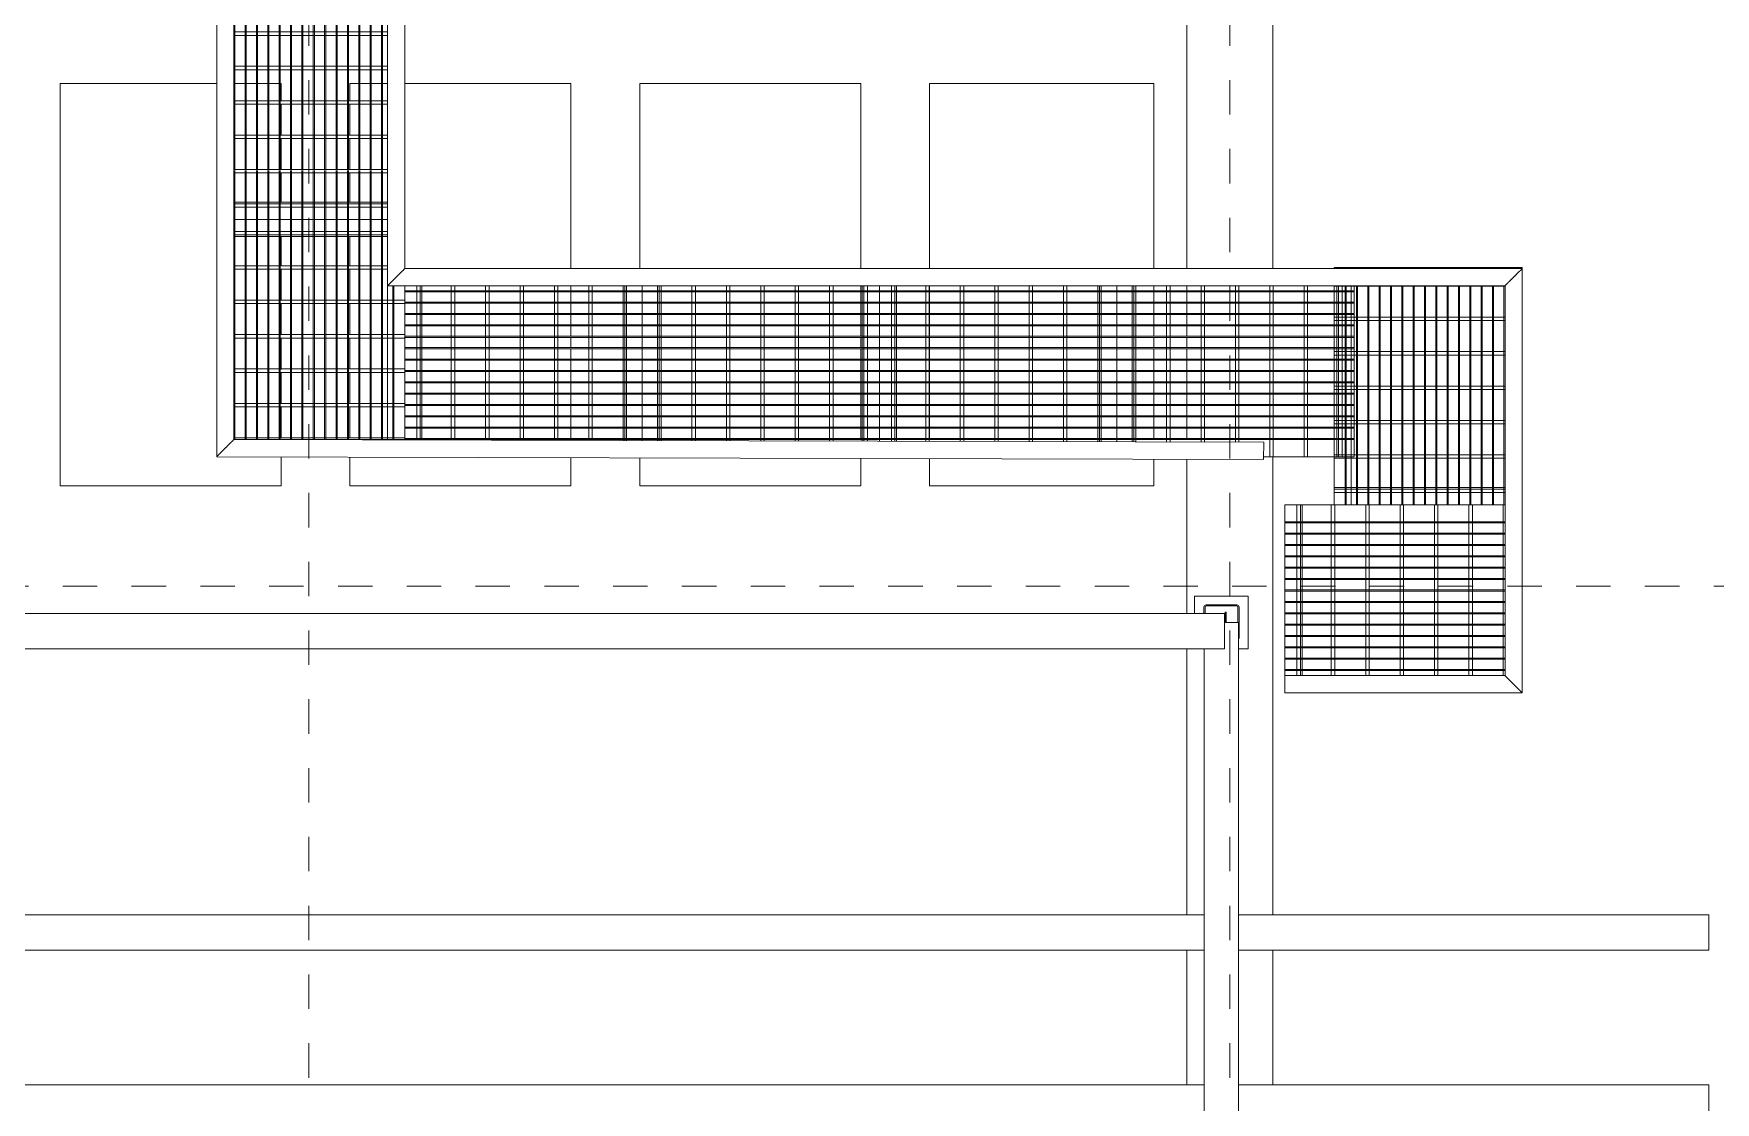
# Model space of a CAD drawing. Header units: metres. Extents: x -43 to 80, y -185 to 8.
# Drawn here: x 45.94 to 50.83, y -139.34 to -136.233 of the extents above; entities that cross this region are included whole.
import ezdxf

# ---------------------------------------------------------------- set-up
doc = ezdxf.new("R2010")
doc.units = ezdxf.units.M
doc.linetypes.add('Grid Line', pattern=[0.022225, 0.0127, -0.003175, 0.003175, -0.003175])
for name, color, linetype, lineweight in [('A-FLOR-HRAL', 7, 'Continuous', 9), ('A-GENM', 7, 'Continuous', 9), ('A-WALL', 7, 'Continuous', 9), ('S-GRID', 7, 'Continuous', 9)]:
    doc.layers.add(name, color=color, linetype=linetype, lineweight=lineweight)

# ---------------------------------------------------------------- blocks, each defined once
blk = doc.blocks.new('M_RVR_Grating - 0_547 x 0_69-V89-N02-ESTANQUE CABECERA')
at = {"layer": 'A-GENM'}
for p, q in [((-0.2205, 0.345), (-0.2235, 0.345)), ((0.2235, 0.345), (-0.2235, 0.345)), ((-0.2205, -0.2034), (-0.2205, 0.345)), ((-0.1905, 0.345), (-0.1905, -0.2034)), ((-0.1875, 0.345), (-0.1905, 0.345)), ((-0.1875, -0.2034), (-0.1875, 0.345)), ((-0.1575, 0.345), (-0.1575, -0.2034)), ((-0.1545, 0.345), (-0.1575, 0.345)), ((-0.1545, -0.2034), (-0.1545, 0.345)), ((-0.1245, 0.345), (-0.1245, -0.2034)), ((-0.1215, 0.345), (-0.1245, 0.345)), ((-0.1215, -0.2034), (-0.1215, 0.345)), ((-0.0915, 0.345), (-0.0915, -0.2034)), ((-0.0885, 0.345), (-0.0915, 0.345)), ((-0.0885, -0.2034), (-0.0885, 0.345)), ((-0.0585, 0.345), (-0.0585, -0.2034)), ((-0.0555, 0.345), (-0.0585, 0.345)), ((-0.0555, -0.2034), (-0.0555, 0.345)), ((-0.0255, 0.345), (-0.0255, -0.2034)), ((-0.0225, 0.345), (-0.0255, 0.345)), ((-0.0225, -0.2034), (-0.0225, 0.345)), ((0.0075, 0.345), (0.0075, -0.2034)), ((0.0105, 0.345), (0.0075, 0.345)), ((0.0105, -0.2034), (0.0105, 0.345)), ((0.0405, 0.345), (0.0405, -0.2034)), ((0.0435, 0.345), (0.0405, 0.345)), ((0.0435, -0.2034), (0.0435, 0.345)), ((0.0735, 0.345), (0.0735, -0.2034)), ((0.0765, 0.345), (0.0735, 0.345)), ((0.0765, -0.2034), (0.0765, 0.345)), ((0.1065, 0.345), (0.1065, -0.2034)), ((0.1095, 0.345), (0.1065, 0.345)), ((0.1095, -0.2034), (0.1095, 0.345)), ((0.1395, 0.345), (0.1395, -0.2034)), ((0.1425, 0.345), (0.1395, 0.345)), ((0.1425, -0.2034), (0.1425, 0.345)), ((0.1725, 0.345), (0.1725, -0.2034)), ((0.1755, 0.345), (0.1725, 0.345)), ((0.1755, -0.2034), (0.1755, 0.345)), ((0.2055, 0.345), (0.2055, -0.2034)), ((0.2085, 0.345), (0.2055, 0.345)), ((0.2085, -0.2034), (0.2085, 0.345)), ((0.2236, 0.3), (-0.2235, 0.3)), ((-0.2235, 0.295), (0.2236, 0.295)), ((-0.2235, 0.29), (0.2236, 0.29)), ((0.2237, 0.2), (-0.2235, 0.2)), ((-0.2235, 0.19), (0.2237, 0.19)), ((0.2238, 0.1), (-0.2235, 0.1)), ((-0.2235, 0.09), (0.2238, 0.09)), ((0.2235, 0), (-0.2235, 0)), ((-0.2235, -0.01), (0.2235, -0.01)), ((0.2235, -0.1), (-0.2235, -0.1)), ((-0.2235, -0.11), (0.2235, -0.11)), ((0.2235, -0.2), (-0.2235, -0.2)), ((-0.2235, -0.21), (0.2235, -0.21)), ((-0.2205, -0.345), (-0.2205, -0.2049)), ((-0.1905, -0.2048), (-0.1905, -0.345)), ((-0.1875, -0.345), (-0.1875, -0.2048)), ((-0.1575, -0.2047), (-0.1575, -0.345)), ((-0.1545, -0.345), (-0.1545, -0.2047)), ((-0.1245, -0.205), (-0.1245, -0.345)), ((-0.1215, -0.345), (-0.1215, -0.205)), ((-0.0915, -0.205), (-0.0915, -0.345)), ((-0.0885, -0.345), (-0.0885, -0.205)), ((-0.0585, -0.205), (-0.0585, -0.345)), ((-0.0555, -0.345), (-0.0555, -0.205)), ((-0.0255, -0.205), (-0.0255, -0.345)), ((-0.0225, -0.345), (-0.0225, -0.205)), ((0.0075, -0.205), (0.0075, -0.345)), ((0.0105, -0.345), (0.0105, -0.205)), ((0.0405, -0.205), (0.0405, -0.345)), ((0.0435, -0.345), (0.0435, -0.205)), ((0.0735, -0.205), (0.0735, -0.345)), ((0.0765, -0.345), (0.0765, -0.205)), ((0.1065, -0.205), (0.1065, -0.345)), ((0.1095, -0.345), (0.1095, -0.205)), ((0.1395, -0.205), (0.1395, -0.345)), ((0.1425, -0.345), (0.1425, -0.205)), ((0.1725, -0.205), (0.1725, -0.345)), ((0.1755, -0.345), (0.1755, -0.205)), ((0.2055, -0.205), (0.2055, -0.345)), ((0.2085, -0.345), (0.2085, -0.205)), ((0.2235, -0.295), (-0.2235, -0.295)), ((0.2235, -0.3), (-0.2235, -0.3)), ((-0.2235, -0.31), (0.2235, -0.31)), ((-0.2235, -0.345), (-0.2205, -0.345)), ((-0.2235, -0.345), (0.2235, -0.345)), ((-0.1905, -0.345), (-0.1875, -0.345)), ((-0.1575, -0.345), (-0.1545, -0.345)), ((-0.1245, -0.345), (-0.1215, -0.345)), ((-0.0915, -0.345), (-0.0885, -0.345)), ((-0.0585, -0.345), (-0.0555, -0.345)), ((-0.0255, -0.345), (-0.0225, -0.345)), ((0.0075, -0.345), (0.0105, -0.345)), ((0.0405, -0.345), (0.0435, -0.345)), ((0.0735, -0.345), (0.0765, -0.345)), ((0.1065, -0.345), (0.1095, -0.345)), ((0.1395, -0.345), (0.1425, -0.345)), ((0.1725, -0.345), (0.1755, -0.345)), ((0.2055, -0.345), (0.2085, -0.345))]:
    blk.add_line(p, q, dxfattribs=at)
blk = doc.blocks.new('Railing - Railing-2188883-N02-ESTANQUE CABECERA')
at = {"layer": 'A-FLOR-HRAL'}
for p, q in [((-57.8443, -123.2621), (-58.2716, -124.0819)), ((-58.2042, -124.0607), (-57.8231, -123.3295)), ((-58.2716, -124.0819), (-55.3908, -125.5836)), ((-55.3233, -125.5624), (-58.2042, -124.0607)), ((-55.8935, -126.6562), (-55.3233, -125.5624)), ((-55.3908, -125.5836), (-55.9147, -126.5888)), ((-56.4822, -126.2929), (-56.5053, -126.3373)), ((-55.9147, -126.5888), (-56.4822, -126.2929)), ((-56.5053, -126.3373), (-55.8935, -126.6562))]:
    blk.add_line(p, q, dxfattribs=at)
for points in [[(-58.2716, -124.0819), (-58.2716, -124.0819), (-58.2711, -124.0817), (-58.2692, -124.0811), (-58.2672, -124.0805), (-58.2652, -124.0799), (-58.2633, -124.0793), (-58.2613, -124.0786), (-58.2585, -124.0778), (-58.2554, -124.0768), (-58.2528, -124.076), (-58.2508, -124.0753), (-58.2488, -124.0747), (-58.2467, -124.074), (-58.2445, -124.0734), (-58.2423, -124.0727), (-58.2401, -124.072), (-58.2379, -124.0713), (-58.2357, -124.0706), (-58.2335, -124.0699), (-58.2313, -124.0692), (-58.2292, -124.0685), (-58.2271, -124.0679), (-58.225, -124.0672), (-58.223, -124.0666), (-58.221, -124.066), (-58.2192, -124.0654), (-58.2168, -124.0646), (-58.2146, -124.0639), (-58.2125, -124.0633), (-58.2107, -124.0627), (-58.2086, -124.0621), (-58.2067, -124.0615), (-58.2048, -124.0609), (-58.2042, -124.0607), (-58.2042, -124.0607)], [(-55.3908, -125.5836), (-55.3907, -125.5836), (-55.3902, -125.5834), (-55.3883, -125.5828), (-55.3863, -125.5822), (-55.3843, -125.5816), (-55.3824, -125.581), (-55.3804, -125.5804), (-55.3776, -125.5795), (-55.3745, -125.5785), (-55.372, -125.5777), (-55.3699, -125.5771), (-55.3679, -125.5764), (-55.3658, -125.5758), (-55.3636, -125.5751), (-55.3614, -125.5744), (-55.3592, -125.5737), (-55.357, -125.573), (-55.3548, -125.5723), (-55.3526, -125.5716), (-55.3504, -125.5709), (-55.3483, -125.5703), (-55.3462, -125.5696), (-55.3441, -125.5689), (-55.3421, -125.5683), (-55.3402, -125.5677), (-55.3383, -125.5671), (-55.3359, -125.5664), (-55.3337, -125.5657), (-55.3317, -125.565), (-55.3298, -125.5644), (-55.3277, -125.5638), (-55.3258, -125.5632), (-55.3239, -125.5626), (-55.3233, -125.5624), (-55.3233, -125.5624)], [(-55.9147, -126.5888), (-55.9147, -126.5888), (-55.9145, -126.5893), (-55.9139, -126.5912), (-55.9133, -126.5932), (-55.9127, -126.5952), (-55.9121, -126.5971), (-55.9114, -126.5991), (-55.9106, -126.6019), (-55.9096, -126.605), (-55.9088, -126.6076), (-55.9082, -126.6096), (-55.9075, -126.6116), (-55.9068, -126.6138), (-55.9062, -126.6159), (-55.9055, -126.6181), (-55.9048, -126.6203), (-55.9041, -126.6225), (-55.9034, -126.6247), (-55.9027, -126.6269), (-55.902, -126.6291), (-55.9013, -126.6312), (-55.9007, -126.6333), (-55.9, -126.6354), (-55.8994, -126.6374), (-55.8988, -126.6394), (-55.8982, -126.6412), (-55.8974, -126.6436), (-55.8967, -126.6459), (-55.8961, -126.6479), (-55.8955, -126.6497), (-55.8949, -126.6518), (-55.8943, -126.6537), (-55.8937, -126.6556), (-55.8935, -126.6562), (-55.8935, -126.6562)]]:
    blk.add_open_spline(points, degree=3, knots=[0, 0, 0, 0, 0.083333, 0.125, 0.166667, 0.208333, 0.229167, 0.25, 0.291667, 0.333333, 0.354167, 0.375, 0.395833, 0.416667, 0.4375, 0.458333, 0.479167, 0.5, 0.520833, 0.541667, 0.5625, 0.583333, 0.604167, 0.625, 0.645833, 0.666667, 0.6875, 0.708333, 0.75, 0.770833, 0.791667, 0.833333, 0.875, 0.916667, 1, 1, 1, 1], dxfattribs=at)
blk = doc.blocks.new('M_Estructura 02 - M_Estructura 02-2199333-N02-ESTANQUE CABECERA')
at = {"layer": 'A-GENM'}
for p, q in [((5.2083, 1.8812), (5.2083, 1.8307)), ((5.3643, 1.8812), (5.2083, 1.8812)), ((5.3643, 1.7282), (5.3643, 1.8812)), ((-5.3041, 1.8307), (5.2952, 1.8307)), ((5.2353, 1.8494), (5.2353, 1.8307)), ((5.2385, 1.8307), (5.2385, 1.8494)), ((5.331, 1.8557), (5.2417, 1.8557)), ((5.2417, 1.8525), (5.331, 1.8525)), ((5.2952, 1.8307), (5.2952, 1.7277)), ((5.2975, 1.8142), (5.2952, 1.8142)), ((5.2967, 1.8335), (5.2967, 1.8047)), ((5.2983, 1.8348), (5.2999, 1.8348)), ((5.2999, 1.8348), (5.2999, 1.8047)), ((5.3341, 1.8494), (5.3341, 1.8047)), ((5.3373, 1.7601), (5.3373, 1.8494)), ((5.2952, 1.8047), (5.3363, 1.8047)), ((5.3363, 1.8047), (5.3363, 0.0017)), ((5.2952, 1.7277), (-5.3041, 1.7277)), ((5.2363, 1.7277), (5.2363, 0.0515)), ((5.3363, 1.7282), (5.3643, 1.7282)), ((0.05, 0.9542), (5.2363, 0.9542)), ((5.3363, 0.9542), (6.7037, 0.9542)), ((6.7037, 0.9542), (6.7037, 0.8522)), ((0.05, 0.8522), (5.2363, 0.8522)), ((5.3363, 0.8522), (6.7037, 0.8522)), ((5.2363, 0.4608), (0.05, 0.4608)), ((6.7037, 0.4608), (5.3363, 0.4608)), ((6.7037, 0.4608), (6.7037, 0.3578))]:
    blk.add_line(p, q, dxfattribs=at)
for centre, radius, start, end in [((5.2417, 1.8494), 0.00636, 90, 180), ((5.2417, 1.8494), 0.00318, 90, 180), ((5.331, 1.8494), 0.00636, 360, 90), ((5.331, 1.8494), 0.00318, 360, 90), ((5.331, 1.7601), 0.00636, 330, 360)]:
    blk.add_arc(centre, radius, start, end, dxfattribs=at)
for centre, major_axis, ratio, start_param, end_param in [((5.2904, 1.8076), (0.00635, 0), 0.697407, 0, 0.785398), ((5.2963, 1.8148), (0, 0.00159), 0.647369, 5.759587, 6.283185), ((5.2983, 1.8335), (-0.00159, 0), 0.809017, 4.712389, 6.283185)]:
    blk.add_ellipse(centre, major_axis=major_axis, ratio=ratio, start_param=start_param, end_param=end_param, dxfattribs=at)
blk = doc.blocks.new('M_RVR_Grating - 0_547 x 0_69-V95-N02-ESTANQUE CABECERA')
at = {"layer": 'A-GENM'}
for p, q in [((-0.2205, 0.345), (-0.2235, 0.345)), ((0.2235, 0.345), (-0.2235, 0.345)), ((-0.2205, -0.2951), (-0.2205, 0.345)), ((-0.1875, 0.345), (-0.1905, 0.345)), ((-0.1905, 0.345), (-0.1905, -0.2952)), ((-0.1875, -0.2952), (-0.1875, 0.345)), ((-0.1545, 0.345), (-0.1575, 0.345)), ((-0.1575, 0.345), (-0.1575, -0.2953)), ((-0.1545, -0.2953), (-0.1545, 0.345)), ((-0.1215, 0.345), (-0.1245, 0.345)), ((-0.1245, 0.345), (-0.1245, -0.295)), ((-0.1215, -0.295), (-0.1215, 0.345)), ((-0.0885, 0.345), (-0.0915, 0.345)), ((-0.0915, 0.345), (-0.0915, -0.295)), ((-0.0885, -0.295), (-0.0885, 0.345)), ((-0.0555, 0.345), (-0.0585, 0.345)), ((-0.0585, 0.345), (-0.0585, -0.295)), ((-0.0555, -0.295), (-0.0555, 0.345)), ((-0.0225, 0.345), (-0.0255, 0.345)), ((-0.0255, 0.345), (-0.0255, -0.295)), ((-0.0225, -0.295), (-0.0225, 0.345)), ((0.0105, 0.345), (0.0075, 0.345)), ((0.0075, 0.345), (0.0075, -0.295)), ((0.0105, -0.295), (0.0105, 0.345)), ((0.0435, 0.345), (0.0405, 0.345)), ((0.0405, 0.345), (0.0405, -0.295)), ((0.0435, -0.295), (0.0435, 0.345)), ((0.0765, 0.345), (0.0735, 0.345)), ((0.0735, 0.345), (0.0735, -0.295)), ((0.0765, -0.295), (0.0765, 0.345)), ((0.1095, 0.345), (0.1065, 0.345)), ((0.1065, 0.345), (0.1065, -0.295)), ((0.1095, -0.295), (0.1095, 0.345)), ((0.1425, 0.345), (0.1395, 0.345)), ((0.1395, 0.345), (0.1395, -0.295)), ((0.1425, -0.295), (0.1425, 0.345)), ((0.1755, 0.345), (0.1725, 0.345)), ((0.1725, 0.345), (0.1725, -0.295)), ((0.1755, -0.295), (0.1755, 0.345)), ((0.2085, 0.345), (0.2055, 0.345)), ((0.2055, 0.345), (0.2055, -0.295)), ((0.2085, -0.295), (0.2085, 0.345)), ((0.2235, 0.31), (-0.2235, 0.31)), ((-0.2235, 0.3), (0.2235, 0.3)), ((-0.2235, 0.295), (0.2235, 0.295)), ((0.2235, 0.21), (-0.2238, 0.21)), ((-0.2238, 0.2), (0.2235, 0.2)), ((0.2235, 0.152), (0.2235, -0.295)), ((0.2385, 0.152), (0.2385, -0.295)), ((0.2415, -0.295), (0.2415, 0.152)), ((0.2735, -0.295), (0.2735, 0.152)), ((0.2735, 0.11), (-0.2238, 0.11)), ((-0.2237, 0.1), (0.2735, 0.1)), ((0.2735, 0.01), (-0.2237, 0.01)), ((-0.2237, 0), (0.2735, 0)), ((0.2735, -0.09), (-0.2236, -0.09)), ((-0.2236, -0.1), (0.2735, -0.1)), ((0.2735, -0.19), (-0.2236, -0.19)), ((-0.2236, -0.2), (0.2735, -0.2)), ((0.2735, -0.29), (-0.2235, -0.29)), ((0.2735, -0.295), (-0.2235, -0.295))]:
    blk.add_line(p, q, dxfattribs=at)
blk = doc.blocks.new('M_RVR_Grating - 0_547 x 0_69-V96-N02-ESTANQUE CABECERA')
at = {"layer": 'A-GENM'}
for p, q in [((-0.2205, 0.345), (-0.2235, 0.345)), ((-0.2235, 0.345), (-0.2235, -0.345)), ((-0.2235, -0.345), (-0.2235, 0.345)), ((0.2235, 0.345), (-0.2235, 0.345)), ((-0.2205, -0.345), (-0.2205, 0.345)), ((-0.1875, 0.345), (-0.1905, 0.345)), ((-0.1905, 0.345), (-0.1905, -0.345)), ((-0.1875, -0.345), (-0.1875, 0.345)), ((-0.1545, 0.345), (-0.1575, 0.345)), ((-0.1575, 0.345), (-0.1575, -0.345)), ((-0.1545, -0.345), (-0.1545, 0.345)), ((-0.1245, 0.345), (-0.1245, -0.345)), ((-0.1215, 0.345), (-0.1235, 0.345)), ((-0.1215, -0.345), (-0.1215, 0.345)), ((-0.0885, 0.345), (-0.0915, 0.345)), ((-0.0915, 0.345), (-0.0915, -0.345)), ((-0.0885, -0.345), (-0.0885, 0.345)), ((-0.0555, 0.345), (-0.0585, 0.345)), ((-0.0585, 0.345), (-0.0585, -0.345)), ((-0.0555, -0.345), (-0.0555, 0.345)), ((-0.0235, 0.345), (-0.0255, 0.345)), ((-0.0255, 0.345), (-0.0255, -0.345)), ((-0.0225, -0.345), (-0.0225, 0.345)), ((0.0105, 0.345), (0.0075, 0.345)), ((0.0075, 0.345), (0.0075, -0.345)), ((0.0105, -0.345), (0.0105, 0.345)), ((0.0435, 0.345), (0.0405, 0.345)), ((0.0405, 0.345), (0.0405, -0.345)), ((0.0435, -0.345), (0.0435, 0.345)), ((0.0765, 0.345), (0.0735, 0.345)), ((0.0735, 0.345), (0.0735, -0.345)), ((0.0765, -0.345), (0.0765, 0.345)), ((0.1095, 0.345), (0.1065, 0.345)), ((0.1065, 0.345), (0.1065, -0.345)), ((0.1095, -0.345), (0.1095, 0.345)), ((0.1425, 0.345), (0.1395, 0.345)), ((0.1395, 0.345), (0.1395, -0.345)), ((0.1425, -0.345), (0.1425, 0.345)), ((0.1755, 0.345), (0.1725, 0.345)), ((0.1725, 0.345), (0.1725, -0.345)), ((0.1755, -0.345), (0.1755, 0.345)), ((0.2085, 0.345), (0.2055, 0.345)), ((0.2055, 0.345), (0.2055, -0.345)), ((0.2085, -0.345), (0.2085, 0.345)), ((-0.2252, 0.3), (0.2235, 0.3)), ((-0.2252, 0.295), (0.2235, 0.295)), ((0.2235, 0.31), (-0.2251, 0.31)), ((0.2235, 0.21), (-0.2254, 0.21)), ((-0.2254, 0.2), (0.2235, 0.2)), ((0.2235, 0.11), (-0.2257, 0.11)), ((-0.2257, 0.1), (0.2235, 0.1)), ((0.2235, 0.01), (-0.226, 0.01)), ((-0.226, 0), (0.2235, 0)), ((0.2235, -0.09), (-0.2263, -0.09)), ((-0.2263, -0.1), (0.2235, -0.1)), ((0.2235, -0.19), (-0.2265, -0.19)), ((-0.2266, -0.2), (0.2235, -0.2)), ((0.2235, -0.29), (-0.2268, -0.29)), ((-0.2269, -0.3), (0.2235, -0.3)), ((0.2235, -0.295), (-0.2268, -0.295)), ((-0.227, -0.345), (-0.2235, -0.345)), ((-0.227, -0.345), (0.2235, -0.345)), ((-0.2235, -0.345), (-0.2205, -0.345)), ((-0.1905, -0.345), (-0.1875, -0.345)), ((-0.1575, -0.345), (-0.1545, -0.345)), ((-0.1245, -0.345), (-0.1215, -0.345)), ((-0.0915, -0.345), (-0.0885, -0.345)), ((-0.0585, -0.345), (-0.0555, -0.345)), ((-0.0255, -0.345), (-0.0225, -0.345)), ((0.0075, -0.345), (0.0105, -0.345)), ((0.0405, -0.345), (0.0435, -0.345)), ((0.0735, -0.345), (0.0765, -0.345)), ((0.1065, -0.345), (0.1095, -0.345)), ((0.1395, -0.345), (0.1425, -0.345)), ((0.1725, -0.345), (0.1755, -0.345)), ((0.2055, -0.345), (0.2085, -0.345))]:
    blk.add_line(p, q, dxfattribs=at)
blk = doc.blocks.new('M_RVR_Grating - 0_547 x 0_69-V97-N02-ESTANQUE CABECERA')
at = {"layer": 'A-GENM'}
for p, q in [((-0.2235, 0.345), (-0.227, 0.345)), ((0.2235, 0.345), (-0.227, 0.345)), ((-0.2235, 0.345), (-0.2235, -0.105)), ((-0.2205, 0.345), (-0.2235, 0.345)), ((-0.2235, -0.105), (-0.2235, 0.345)), ((-0.2205, -0.105), (-0.2205, 0.345)), ((-0.1905, 0.345), (-0.1905, -0.105)), ((-0.1875, 0.345), (-0.1905, 0.345)), ((-0.1875, -0.105), (-0.1875, 0.345)), ((-0.1575, 0.345), (-0.1575, -0.105)), ((-0.1545, 0.345), (-0.1575, 0.345)), ((-0.1545, -0.105), (-0.1545, 0.345)), ((-0.1245, 0.345), (-0.1245, -0.105)), ((-0.1215, 0.345), (-0.1245, 0.345)), ((-0.1215, -0.105), (-0.1215, 0.345)), ((-0.0915, 0.345), (-0.0915, -0.105)), ((-0.0885, 0.345), (-0.0915, 0.345)), ((-0.0885, -0.105), (-0.0885, 0.345)), ((-0.0585, 0.345), (-0.0585, -0.105)), ((-0.0555, 0.345), (-0.0585, 0.345)), ((-0.0555, -0.105), (-0.0555, 0.345)), ((-0.0255, 0.345), (-0.0255, -0.105)), ((-0.0225, 0.345), (-0.0255, 0.345)), ((-0.0225, -0.105), (-0.0225, 0.345)), ((0.0075, 0.345), (0.0075, -0.105)), ((0.0105, 0.345), (0.0075, 0.345)), ((0.0105, -0.105), (0.0105, 0.345)), ((0.0405, 0.345), (0.0405, -0.105)), ((0.0435, 0.345), (0.0405, 0.345)), ((0.0435, -0.105), (0.0435, 0.345)), ((0.0735, 0.345), (0.0735, -0.105)), ((0.0765, 0.345), (0.0735, 0.345)), ((0.0765, -0.105), (0.0765, 0.345)), ((0.1065, 0.345), (0.1065, -0.105)), ((0.1095, 0.345), (0.1065, 0.345)), ((0.1095, -0.105), (0.1095, 0.345)), ((0.1395, 0.345), (0.1395, -0.1053)), ((0.1425, 0.345), (0.1395, 0.345)), ((0.1425, -0.1053), (0.1425, 0.345)), ((0.1725, 0.345), (0.1725, -0.1052)), ((0.1755, 0.345), (0.1725, 0.345)), ((0.1755, -0.1052), (0.1755, 0.345)), ((0.2055, 0.345), (0.2055, -0.1052)), ((0.2085, 0.345), (0.2055, 0.345)), ((0.2085, -0.1052), (0.2085, 0.345)), ((0.2235, 0.3), (-0.2268, 0.3)), ((-0.2268, 0.295), (0.2235, 0.295)), ((-0.2268, 0.29), (0.2235, 0.29)), ((0.2235, 0.2), (-0.227, 0.2)), ((-0.227, 0.19), (0.2235, 0.19)), ((0.2235, 0.1), (-0.2273, 0.1)), ((-0.2273, 0.09), (0.2235, 0.09)), ((0.2235, 0), (-0.2275, 0)), ((-0.2275, -0.01), (0.2235, -0.01)), ((0.2235, -0.1), (-0.2278, -0.1)), ((-0.2278, -0.11), (0.2235, -0.11)), ((-0.2235, -0.1056), (-0.2235, -0.345)), ((-0.2235, -0.345), (-0.2235, -0.1056)), ((-0.2205, -0.345), (-0.2205, -0.1056)), ((-0.1905, -0.1056), (-0.1905, -0.345)), ((-0.1875, -0.345), (-0.1875, -0.1056)), ((-0.1575, -0.1056), (-0.1575, -0.345)), ((-0.1545, -0.345), (-0.1545, -0.1056)), ((-0.1245, -0.1056), (-0.1245, -0.345)), ((-0.1215, -0.345), (-0.1215, -0.1056)), ((-0.0915, -0.1056), (-0.0915, -0.345)), ((-0.0885, -0.345), (-0.0885, -0.1056)), ((-0.0585, -0.1056), (-0.0585, -0.345)), ((-0.0555, -0.345), (-0.0555, -0.1056)), ((-0.0255, -0.1056), (-0.0255, -0.345)), ((-0.0225, -0.345), (-0.0225, -0.1056)), ((0.0075, -0.1056), (0.0075, -0.345)), ((0.0105, -0.345), (0.0105, -0.1056)), ((0.0405, -0.1056), (0.0405, -0.345)), ((0.0435, -0.345), (0.0435, -0.1056)), ((0.0735, -0.1056), (0.0735, -0.345)), ((0.0765, -0.345), (0.0765, -0.1056)), ((0.1065, -0.1056), (0.1065, -0.345)), ((0.1095, -0.345), (0.1095, -0.1056)), ((0.1395, -0.1056), (0.1395, -0.345)), ((0.1425, -0.345), (0.1425, -0.1056)), ((0.1725, -0.1056), (0.1725, -0.345)), ((0.1755, -0.345), (0.1755, -0.1056)), ((0.2055, -0.1056), (0.2055, -0.345)), ((0.2085, -0.345), (0.2085, -0.1056)), ((-0.2281, -0.21), (0.2235, -0.21)), ((0.2235, -0.2), (-0.228, -0.2)), ((0.2235, -0.295), (-0.2283, -0.295)), ((0.2235, -0.3), (-0.2283, -0.3)), ((-0.2283, -0.31), (0.2235, -0.31)), ((-0.2284, -0.345), (-0.2235, -0.345)), ((-0.2284, -0.345), (0.2235, -0.345)), ((-0.2235, -0.345), (-0.2205, -0.345)), ((-0.1905, -0.345), (-0.1875, -0.345)), ((-0.1575, -0.345), (-0.1545, -0.345)), ((-0.1245, -0.345), (-0.1215, -0.345)), ((-0.0915, -0.345), (-0.0885, -0.345)), ((-0.0585, -0.345), (-0.0555, -0.345)), ((-0.0255, -0.345), (-0.0225, -0.345)), ((0.0075, -0.345), (0.0105, -0.345)), ((0.0405, -0.345), (0.0435, -0.345)), ((0.0735, -0.345), (0.0765, -0.345)), ((0.1065, -0.345), (0.1095, -0.345)), ((0.1395, -0.345), (0.1425, -0.345)), ((0.1725, -0.345), (0.1755, -0.345)), ((0.2055, -0.345), (0.2085, -0.345))]:
    blk.add_line(p, q, dxfattribs=at)
blk = doc.blocks.new('M_RVR_Grating - 0_547 x 0_69-V98-N02-ESTANQUE CABECERA')
at = {"layer": 'A-GENM'}
for p, q in [((-0.2235, 0.345), (-0.2284, 0.345)), ((0.2235, 0.345), (-0.2284, 0.345)), ((-0.2205, 0.345), (-0.2235, 0.345)), ((-0.2235, 0.345), (-0.2235, -0.345)), ((-0.2235, -0.345), (-0.2235, 0.345)), ((-0.2205, -0.345), (-0.2205, 0.345)), ((-0.1875, 0.345), (-0.1905, 0.345)), ((-0.1905, 0.345), (-0.1905, -0.345)), ((-0.1875, -0.345), (-0.1875, 0.345)), ((-0.1545, 0.345), (-0.1575, 0.345)), ((-0.1575, 0.345), (-0.1575, -0.345)), ((-0.1545, -0.345), (-0.1545, 0.345)), ((-0.1215, 0.345), (-0.1245, 0.345)), ((-0.1245, 0.345), (-0.1245, -0.345)), ((-0.1215, -0.345), (-0.1215, 0.345)), ((-0.0885, 0.345), (-0.0915, 0.345)), ((-0.0915, 0.345), (-0.0915, -0.345)), ((-0.0885, -0.345), (-0.0885, 0.345)), ((-0.0555, 0.345), (-0.0585, 0.345)), ((-0.0585, 0.345), (-0.0585, -0.345)), ((-0.0555, -0.345), (-0.0555, 0.345)), ((-0.0225, 0.345), (-0.0255, 0.345)), ((-0.0255, 0.345), (-0.0255, -0.345)), ((-0.0225, -0.345), (-0.0225, 0.345)), ((0.0105, 0.345), (0.0075, 0.345)), ((0.0075, 0.345), (0.0075, -0.345)), ((0.0105, -0.345), (0.0105, 0.345)), ((0.0435, 0.345), (0.0405, 0.345)), ((0.0405, 0.345), (0.0405, -0.345)), ((0.0435, -0.345), (0.0435, 0.345)), ((0.0765, 0.345), (0.0735, 0.345)), ((0.0735, 0.345), (0.0735, -0.345)), ((0.0765, -0.345), (0.0765, 0.345)), ((0.1095, 0.345), (0.1065, 0.345)), ((0.1065, 0.345), (0.1065, -0.345)), ((0.1095, -0.345), (0.1095, 0.345)), ((0.1425, 0.345), (0.1395, 0.345)), ((0.1395, 0.345), (0.1395, -0.345)), ((0.1425, -0.345), (0.1425, 0.345)), ((0.1755, 0.345), (0.1725, 0.345)), ((0.1725, 0.345), (0.1725, -0.345)), ((0.1755, -0.345), (0.1755, 0.345)), ((0.2085, 0.345), (0.2055, 0.345)), ((0.2055, 0.345), (0.2055, -0.345)), ((0.2085, -0.345), (0.2085, 0.345)), ((0.2235, 0.31), (-0.2285, 0.31)), ((-0.2285, 0.3), (0.2235, 0.3)), ((-0.2285, 0.295), (0.2235, 0.295)), ((-0.2288, 0.2), (0.2235, 0.2)), ((0.2235, 0.21), (-0.2287, 0.21)), ((0.2235, 0.11), (-0.229, 0.11)), ((-0.229, 0.1), (0.2235, 0.1)), ((-0.2293, 0), (0.2235, 0)), ((0.2235, 0.01), (-0.2292, 0.01)), ((0.2235, -0.09), (-0.2295, -0.09)), ((-0.2295, -0.1), (0.2235, -0.1)), ((0.2238, -0.19), (-0.2298, -0.19)), ((-0.2298, -0.2), (0.2238, -0.2)), ((0.2238, -0.29), (-0.23, -0.29)), ((0.2238, -0.295), (-0.23, -0.295)), ((-0.23, -0.3), (0.2238, -0.3)), ((-0.2301, -0.345), (-0.2235, -0.345)), ((-0.2301, -0.345), (0.2238, -0.345)), ((-0.2235, -0.345), (-0.2205, -0.345)), ((-0.1905, -0.345), (-0.1875, -0.345)), ((-0.1575, -0.345), (-0.1545, -0.345)), ((-0.1245, -0.345), (-0.1215, -0.345)), ((-0.0915, -0.345), (-0.0885, -0.345)), ((-0.0585, -0.345), (-0.0555, -0.345)), ((-0.0255, -0.345), (-0.0225, -0.345)), ((0.0075, -0.345), (0.0105, -0.345)), ((0.0405, -0.345), (0.0435, -0.345)), ((0.0735, -0.345), (0.0765, -0.345)), ((0.1065, -0.345), (0.1095, -0.345)), ((0.1395, -0.345), (0.1425, -0.345)), ((0.1725, -0.345), (0.1755, -0.345)), ((0.2055, -0.345), (0.2085, -0.345))]:
    blk.add_line(p, q, dxfattribs=at)
blk = doc.blocks.new('M_RVR_Grating - 0_547 x 0_69-V99-N02-ESTANQUE CABECERA')
at = {"layer": 'A-GENM'}
for p, q in [((-0.2235, 0.345), (-0.2301, 0.345)), ((0.2238, 0.345), (-0.2301, 0.345)), ((-0.2235, 0.345), (-0.2235, -0.345)), ((-0.2205, 0.345), (-0.2235, 0.345)), ((-0.2235, -0.345), (-0.2235, 0.345)), ((-0.2205, -0.345), (-0.2205, 0.345)), ((-0.1905, 0.345), (-0.1905, -0.345)), ((-0.1875, 0.345), (-0.1905, 0.345)), ((-0.1875, -0.345), (-0.1875, 0.345)), ((-0.1575, 0.345), (-0.1575, -0.345)), ((-0.1545, 0.345), (-0.1575, 0.345)), ((-0.1545, -0.345), (-0.1545, 0.345)), ((-0.1245, 0.345), (-0.1245, -0.345)), ((-0.1215, 0.345), (-0.1245, 0.345)), ((-0.1215, -0.345), (-0.1215, 0.345)), ((-0.0915, 0.345), (-0.0915, -0.345)), ((-0.0885, 0.345), (-0.0915, 0.345)), ((-0.0885, -0.345), (-0.0885, 0.345)), ((-0.0585, 0.345), (-0.0585, -0.345)), ((-0.0555, 0.345), (-0.0585, 0.345)), ((-0.0555, -0.345), (-0.0555, 0.345)), ((-0.0255, 0.345), (-0.0255, -0.345)), ((-0.0225, 0.345), (-0.0255, 0.345)), ((-0.0225, -0.345), (-0.0225, 0.345)), ((0.0075, 0.345), (0.0075, -0.345)), ((0.0105, 0.345), (0.0075, 0.345)), ((0.0105, -0.345), (0.0105, 0.345)), ((0.0405, 0.345), (0.0405, -0.345)), ((0.0435, 0.345), (0.0405, 0.345)), ((0.0435, -0.345), (0.0435, 0.345)), ((0.0735, 0.345), (0.0735, -0.345)), ((0.0765, 0.345), (0.0735, 0.345)), ((0.0765, -0.345), (0.0765, 0.345)), ((0.1065, 0.345), (0.1065, -0.345)), ((0.1095, 0.345), (0.1065, 0.345)), ((0.1095, -0.345), (0.1095, 0.345)), ((0.1395, 0.345), (0.1395, -0.345)), ((0.1425, 0.345), (0.1395, 0.345)), ((0.1425, -0.345), (0.1425, 0.345)), ((0.1725, 0.345), (0.1725, -0.345)), ((0.1755, 0.345), (0.1725, 0.345)), ((0.1755, -0.345), (0.1755, 0.345)), ((0.2055, 0.345), (0.2055, -0.345)), ((0.2085, 0.345), (0.2055, 0.345)), ((0.2085, -0.345), (0.2085, 0.345)), ((0.2238, 0.3), (-0.2303, 0.3)), ((-0.2303, 0.295), (0.2238, 0.295)), ((-0.2303, 0.29), (0.2238, 0.29)), ((0.2238, 0.2), (-0.2305, 0.2)), ((-0.2305, 0.19), (0.2238, 0.19)), ((0.2237, 0.1), (-0.2308, 0.1)), ((-0.2308, 0.09), (0.2237, 0.09)), ((0.2237, 0), (-0.231, 0)), ((-0.231, -0.01), (0.2237, -0.01)), ((-0.2735, -0.0821), (-0.2735, -0.345)), ((0.2237, -0.1), (-0.2735, -0.1)), ((-0.2735, -0.11), (0.2237, -0.11)), ((0.2237, -0.2), (-0.2735, -0.2)), ((-0.2735, -0.21), (0.2237, -0.21)), ((-0.2735, -0.295), (-0.2735, -0.345)), ((-0.2731, -0.31), (0.2236, -0.31)), ((0.2236, -0.295), (-0.273, -0.295)), ((0.2236, -0.3), (-0.273, -0.3)), ((-0.2731, -0.345), (-0.2235, -0.345)), ((-0.2731, -0.345), (0.2236, -0.345)), ((-0.2235, -0.345), (-0.2205, -0.345)), ((-0.1905, -0.345), (-0.1875, -0.345)), ((-0.1575, -0.345), (-0.1545, -0.345)), ((-0.1245, -0.345), (-0.1215, -0.345)), ((-0.0915, -0.345), (-0.0885, -0.345)), ((-0.0585, -0.345), (-0.0555, -0.345)), ((-0.0255, -0.345), (-0.0225, -0.345)), ((0.0075, -0.345), (0.0105, -0.345)), ((0.0405, -0.345), (0.0435, -0.345)), ((0.0735, -0.345), (0.0765, -0.345)), ((0.1065, -0.345), (0.1095, -0.345)), ((0.1395, -0.345), (0.1425, -0.345)), ((0.1725, -0.345), (0.1755, -0.345)), ((0.2055, -0.345), (0.2085, -0.345))]:
    blk.add_line(p, q, dxfattribs=at)
blk = doc.blocks.new('M_RVR_Grating - 0_547 x 0_69-V100-N02-ESTANQUE CABECERA')
at = {"layer": 'A-GENM'}
for p, q in [((-0.2205, 0.345), (-0.2235, 0.345)), ((0.2735, 0.345), (-0.2235, 0.345)), ((-0.2205, -0.2915), (-0.2205, 0.345)), ((-0.1875, 0.345), (-0.1905, 0.345)), ((-0.1905, 0.345), (-0.1905, -0.2915)), ((-0.1875, -0.2915), (-0.1875, 0.345)), ((-0.1545, 0.345), (-0.1575, 0.345)), ((-0.1575, 0.345), (-0.1575, -0.2915)), ((-0.1545, -0.2915), (-0.1545, 0.345)), ((-0.1245, 0.345), (-0.1245, -0.2915)), ((-0.1215, 0.345), (-0.1235, 0.345)), ((-0.1215, -0.2915), (-0.1215, 0.345)), ((-0.0885, 0.345), (-0.0915, 0.345)), ((-0.0915, 0.345), (-0.0915, -0.2915)), ((-0.0885, -0.2915), (-0.0885, 0.345)), ((-0.0555, 0.345), (-0.0585, 0.345)), ((-0.0585, 0.345), (-0.0585, -0.2916)), ((-0.0555, -0.2916), (-0.0555, 0.345)), ((-0.0235, 0.345), (-0.0255, 0.345)), ((-0.0255, 0.345), (-0.0255, -0.2916)), ((-0.0225, -0.2916), (-0.0225, 0.345)), ((0.0105, 0.345), (0.0075, 0.345)), ((0.0075, 0.345), (0.0075, -0.2916)), ((0.0105, -0.2916), (0.0105, 0.345)), ((0.0435, 0.345), (0.0405, 0.345)), ((0.0405, 0.345), (0.0405, -0.2916)), ((0.0435, -0.2916), (0.0435, 0.345)), ((0.0765, 0.345), (0.0735, 0.345)), ((0.0735, 0.345), (0.0735, -0.2916)), ((0.0765, -0.2916), (0.0765, 0.345)), ((0.1095, 0.345), (0.1065, 0.345)), ((0.1065, 0.345), (0.1065, -0.2916)), ((0.1095, -0.2916), (0.1095, 0.345)), ((0.1425, 0.345), (0.1395, 0.345)), ((0.1395, 0.345), (0.1395, -0.2916)), ((0.1425, -0.2916), (0.1425, 0.345)), ((0.1755, 0.345), (0.1725, 0.345)), ((0.1725, 0.345), (0.1725, -0.2916)), ((0.1755, -0.2916), (0.1755, 0.345)), ((0.2085, 0.345), (0.2055, 0.345)), ((0.2055, 0.345), (0.2055, -0.2916)), ((0.2085, -0.2916), (0.2085, 0.345)), ((0.2735, 0.345), (0.2235, 0.345)), ((0.2235, 0.345), (0.2235, -0.2916)), ((0.2415, 0.345), (0.2385, 0.345)), ((0.2385, 0.345), (0.2385, -0.2916)), ((0.2415, -0.2916), (0.2415, 0.345)), ((0.2735, -0.2916), (0.2735, 0.345)), ((0.2735, 0.295), (0.2735, 0.345)), ((0.2735, 0.31), (-0.2235, 0.31)), ((-0.2235, 0.3), (0.2735, 0.3)), ((-0.2235, 0.295), (0.2735, 0.295)), ((0.2735, 0.21), (-0.2235, 0.21)), ((-0.2235, 0.2), (0.2735, 0.2)), ((0.2735, 0.11), (-0.2238, 0.11)), ((-0.2238, 0.1), (0.2735, 0.1)), ((0.2735, 0.01), (-0.2237, 0.01)), ((-0.2237, 0), (0.2735, 0)), ((0.2735, -0.09), (-0.2237, -0.09)), ((-0.2236, -0.1), (0.2735, -0.1)), ((0.2735, -0.19), (-0.2236, -0.19)), ((-0.2236, -0.2), (0.2735, -0.2)), ((0.2735, -0.29), (-0.2235, -0.29)), ((-0.2735, -0.3415), (-0.2735, -0.345)), ((-0.2735, -0.3415), (-0.2735, -0.345)), ((-0.2235, -0.3415), (-0.2235, -0.345)), ((-0.2235, -0.345), (-0.2235, -0.3415)), ((-0.2205, -0.345), (-0.2205, -0.3415)), ((-0.1905, -0.3415), (-0.1905, -0.345)), ((-0.1875, -0.345), (-0.1875, -0.3415)), ((-0.1575, -0.3415), (-0.1575, -0.345)), ((-0.1545, -0.345), (-0.1545, -0.3415)), ((-0.1245, -0.3415), (-0.1245, -0.345)), ((-0.1215, -0.345), (-0.1215, -0.3415)), ((-0.0915, -0.3415), (-0.0915, -0.345)), ((-0.0885, -0.345), (-0.0885, -0.3415)), ((-0.0585, -0.3415), (-0.0585, -0.345)), ((-0.0555, -0.345), (-0.0555, -0.3415)), ((-0.0255, -0.3415), (-0.0255, -0.345)), ((-0.0225, -0.345), (-0.0225, -0.3415)), ((0.0075, -0.3415), (0.0075, -0.345)), ((0.0105, -0.345), (0.0105, -0.3415)), ((0.0405, -0.3415), (0.0405, -0.345)), ((0.0435, -0.345), (0.0435, -0.3415)), ((0.0735, -0.3415), (0.0735, -0.345)), ((0.0765, -0.345), (0.0765, -0.3415)), ((0.1065, -0.3415), (0.1065, -0.345)), ((0.1095, -0.345), (0.1095, -0.3415)), ((0.1395, -0.3415), (0.1395, -0.345)), ((0.1425, -0.345), (0.1425, -0.3415)), ((0.1725, -0.3415), (0.1725, -0.345)), ((0.1755, -0.345), (0.1755, -0.3415)), ((0.2055, -0.3415), (0.2055, -0.345)), ((0.2085, -0.345), (0.2085, -0.3415)), ((0.2235, -0.3415), (0.2235, -0.345)), ((0.2385, -0.3415), (0.2385, -0.345)), ((0.2415, -0.345), (0.2415, -0.3415)), ((0.2735, -0.345), (0.2735, -0.3415)), ((0.2735, -0.345), (0.2735, -0.3415)), ((-0.2735, -0.345), (-0.2235, -0.345)), ((-0.2735, -0.345), (0.2735, -0.345)), ((-0.2235, -0.345), (-0.2205, -0.345)), ((-0.1905, -0.345), (-0.1875, -0.345)), ((-0.1575, -0.345), (-0.1545, -0.345)), ((-0.1245, -0.345), (-0.1215, -0.345)), ((-0.0915, -0.345), (-0.0885, -0.345)), ((-0.0585, -0.345), (-0.0555, -0.345)), ((-0.0255, -0.345), (-0.0225, -0.345)), ((0.0075, -0.345), (0.0105, -0.345)), ((0.0405, -0.345), (0.0435, -0.345)), ((0.0735, -0.345), (0.0765, -0.345)), ((0.1065, -0.345), (0.1095, -0.345)), ((0.1395, -0.345), (0.1425, -0.345)), ((0.1725, -0.345), (0.1755, -0.345)), ((0.2055, -0.345), (0.2085, -0.345)), ((0.2235, -0.345), (0.2735, -0.345)), ((0.2385, -0.345), (0.2415, -0.345))]:
    blk.add_line(p, q, dxfattribs=at)
blk = doc.blocks.new('M_RVR_Grating - 0_547 x 0_69-V101-N02-ESTANQUE CABECERA')
at = {"layer": 'A-GENM'}
for p, q in [((-0.2735, 0.295), (-0.2735, -0.345)), ((-0.2235, 0.295), (-0.2235, -0.345)), ((-0.2235, -0.345), (-0.2235, 0.295)), ((-0.2205, -0.345), (-0.2205, 0.295)), ((-0.1905, 0.295), (-0.1905, -0.345)), ((-0.1875, -0.345), (-0.1875, 0.295)), ((-0.1575, 0.295), (-0.1575, -0.345)), ((-0.1545, -0.345), (-0.1545, 0.295)), ((-0.1245, 0.295), (-0.1245, -0.345)), ((-0.1215, -0.345), (-0.1215, 0.295)), ((-0.0915, 0.295), (-0.0915, -0.345)), ((-0.0885, -0.345), (-0.0885, 0.295)), ((-0.0585, 0.295), (-0.0585, -0.345)), ((-0.0555, -0.345), (-0.0555, 0.295)), ((-0.0255, 0.295), (-0.0255, -0.345)), ((-0.0225, -0.345), (-0.0225, 0.295)), ((0.0075, 0.295), (0.0075, -0.345)), ((0.0105, -0.345), (0.0105, 0.295)), ((0.0405, 0.295), (0.0405, -0.345)), ((0.0435, -0.345), (0.0435, 0.295)), ((0.0735, 0.295), (0.0735, -0.345)), ((0.0765, -0.345), (0.0765, 0.295)), ((0.1065, 0.295), (0.1065, -0.345)), ((0.1095, -0.345), (0.1095, 0.295)), ((0.1395, 0.295), (0.1395, -0.345)), ((0.1425, -0.345), (0.1425, 0.295)), ((0.1725, 0.295), (0.1725, -0.345)), ((0.1755, -0.345), (0.1755, 0.295)), ((0.2055, 0.295), (0.2055, -0.345)), ((0.2085, -0.345), (0.2085, 0.295)), ((-0.2735, 0.29), (0.2235, 0.29)), ((0.2236, 0.2), (-0.2735, 0.2)), ((-0.2735, 0.19), (0.2236, 0.19)), ((0.2238, 0.1), (-0.2735, 0.1)), ((-0.2735, 0.09), (0.2238, 0.09)), ((0.2235, 0), (-0.2735, 0)), ((-0.2735, -0.01), (0.2235, -0.01)), ((0.2235, -0.1), (-0.2735, -0.1)), ((-0.2735, -0.11), (0.2235, -0.11)), ((0.2235, -0.2), (-0.2735, -0.2)), ((-0.2735, -0.21), (0.2235, -0.21)), ((0.2235, -0.295), (-0.2735, -0.295)), ((-0.2735, -0.295), (-0.2735, -0.345)), ((0.2235, -0.3), (-0.2735, -0.3)), ((-0.2735, -0.31), (0.2235, -0.31)), ((-0.2735, -0.345), (-0.2235, -0.345)), ((-0.2735, -0.345), (0.2235, -0.345)), ((-0.2235, -0.345), (-0.2205, -0.345)), ((-0.1905, -0.345), (-0.1875, -0.345)), ((-0.1575, -0.345), (-0.1545, -0.345)), ((-0.1245, -0.345), (-0.1215, -0.345)), ((-0.0915, -0.345), (-0.0885, -0.345)), ((-0.0585, -0.345), (-0.0555, -0.345)), ((-0.0255, -0.345), (-0.0225, -0.345)), ((0.0075, -0.345), (0.0105, -0.345)), ((0.0405, -0.345), (0.0435, -0.345)), ((0.0735, -0.345), (0.0765, -0.345)), ((0.1065, -0.345), (0.1095, -0.345)), ((0.1395, -0.345), (0.1425, -0.345)), ((0.1725, -0.345), (0.1755, -0.345)), ((0.2055, -0.345), (0.2085, -0.345))]:
    blk.add_line(p, q, dxfattribs=at)
blk = doc.blocks.new('Railing - Railing-2208864-N02-ESTANQUE CABECERA')
at = {"layer": 'A-FLOR-HRAL'}
for p, q in [((-58.8747, -124.2718), (-58.2407, -123.0555)), ((-58.3081, -123.0767), (-58.9421, -124.2929)), ((-56.2231, -125.6625), (-58.8747, -124.2718)), ((-58.9421, -124.2929), (-56.2463, -125.7068)), ((-56.2463, -125.7068), (-56.2231, -125.6625))]:
    blk.add_line(p, q, dxfattribs=at)
blk.add_open_spline([(-58.8747, -124.2718), (-58.8747, -124.2718), (-58.8753, -124.2719), (-58.8772, -124.2725), (-58.8791, -124.2732), (-58.8812, -124.2738), (-58.883, -124.2744), (-58.8851, -124.275), (-58.8873, -124.2757), (-58.8897, -124.2765), (-58.8915, -124.277), (-58.8935, -124.2776), (-58.8955, -124.2783), (-58.8976, -124.2789), (-58.8997, -124.2796), (-58.9018, -124.2803), (-58.904, -124.2809), (-58.9062, -124.2816), (-58.9084, -124.2823), (-58.9106, -124.283), (-58.9128, -124.2837), (-58.915, -124.2844), (-58.9171, -124.2851), (-58.9192, -124.2857), (-58.9213, -124.2864), (-58.9233, -124.287), (-58.9253, -124.2876), (-58.9271, -124.2882), (-58.9295, -124.2889), (-58.9317, -124.2896), (-58.9337, -124.2903), (-58.9356, -124.2909), (-58.9377, -124.2915), (-58.9396, -124.2921), (-58.9415, -124.2927), (-58.9421, -124.2929), (-58.9421, -124.2929)], degree=3, knots=[-1, -1, -1, -1, -0.916667, -0.875, -0.833333, -0.791667, -0.770833, -0.75, -0.708333, -0.6875, -0.666667, -0.645833, -0.625, -0.604167, -0.583333, -0.5625, -0.541667, -0.520833, -0.5, -0.479167, -0.458333, -0.4375, -0.416667, -0.395833, -0.375, -0.354167, -0.333333, -0.3125, -0.291667, -0.25, -0.229167, -0.208333, -0.166667, -0.125, -0.083333, 0, 0, 0, 0], dxfattribs=at)

msp = doc.modelspace()

# ---------------------------------------------------------------- linework, layer by layer
at = {"layer": 'A-GENM'}
for p, q in [((46.0173, -136.3776), (46.0173, -137.5478)), ((46.4722, -136.3776), (46.0173, -136.3776)), ((46.5552, -136.3776), (46.5252, -136.3776)), ((46.5882, -136.3776), (46.5582, -136.3776)), ((46.6212, -136.3776), (46.5912, -136.3776)), ((46.6542, -136.3776), (46.6242, -136.3776)), ((46.6598, -136.3776), (46.6572, -136.3776)), ((46.6598, -136.4287), (46.6598, -136.3776)), ((46.8598, -136.3776), (46.8598, -136.4279)), ((46.8852, -136.3776), (46.8598, -136.3776)), ((46.9182, -136.3776), (46.8882, -136.3776)), ((46.9512, -136.3776), (46.9212, -136.3776)), ((46.9692, -136.3776), (46.9542, -136.3776)), ((47.5022, -136.3776), (47.0192, -136.3776)), ((47.5022, -136.9157), (47.5022, -136.3776)), ((47.7022, -136.3776), (47.7022, -136.9157)), ((48.3447, -136.3776), (47.7022, -136.3776)), ((48.3447, -136.9157), (48.3447, -136.3776)), ((49.1972, -136.3776), (48.5447, -136.3776)), ((48.5447, -136.3776), (48.5447, -136.9157)), ((49.1972, -136.9157), (49.1972, -136.3776)), ((46.6598, -136.5287), (46.6598, -136.4368)), ((46.8598, -136.4375), (46.8598, -136.5279)), ((46.6598, -136.6287), (46.6598, -136.5368)), ((46.8598, -136.5375), (46.8598, -136.6279)), ((46.6598, -136.7227), (46.6598, -136.6368)), ((46.8598, -136.6375), (46.8598, -136.7227)), ((46.6598, -136.9087), (46.6598, -136.8227)), ((46.8598, -136.8227), (46.8598, -136.9079)), ((46.6598, -137.0087), (46.6598, -136.9168)), ((46.8598, -136.9175), (46.8598, -137.0079)), ((47.5022, -136.9807), (47.5022, -136.9657)), ((47.5022, -137.0137), (47.5022, -136.9837)), ((48.3447, -136.9807), (48.3447, -136.9657)), ((48.3447, -137.0137), (48.3447, -136.9837)), ((48.5447, -136.9657), (48.5447, -136.9807)), ((48.5447, -136.9837), (48.5447, -137.0137)), ((49.1972, -136.9807), (49.1972, -136.9657)), ((49.1972, -137.0137), (49.1972, -136.9837)), ((46.6598, -137.1087), (46.6598, -137.0168)), ((46.8598, -137.0175), (46.8598, -137.1079)), ((47.5022, -137.0467), (47.5022, -137.0167)), ((47.5022, -137.0797), (47.5022, -137.0497)), ((48.3447, -137.0467), (48.3447, -137.0167)), ((48.3447, -137.0797), (48.3447, -137.0497)), ((48.5447, -137.0167), (48.5447, -137.0467)), ((48.5447, -137.0497), (48.5447, -137.0797)), ((49.1972, -137.0467), (49.1972, -137.0167)), ((49.1972, -137.0797), (49.1972, -137.0497)), ((47.5022, -137.1127), (47.5022, -137.0827)), ((48.3447, -137.1127), (48.3447, -137.0827)), ((48.5447, -137.0827), (48.5447, -137.1127)), ((49.1972, -137.1127), (49.1972, -137.0827)), ((46.6598, -137.2087), (46.6598, -137.1168)), ((46.8598, -137.1175), (46.8598, -137.2079)), ((47.5022, -137.1457), (47.5022, -137.1157)), ((47.5022, -137.1787), (47.5022, -137.1487)), ((48.3447, -137.1457), (48.3447, -137.1157)), ((48.3447, -137.1787), (48.3447, -137.1487)), ((48.5447, -137.1157), (48.5447, -137.1457)), ((48.5447, -137.1487), (48.5447, -137.1787)), ((49.1972, -137.1457), (49.1972, -137.1157)), ((49.1972, -137.1787), (49.1972, -137.1487)), ((47.5022, -137.2117), (47.5022, -137.1817)), ((48.3447, -137.2117), (48.3447, -137.1817)), ((48.5447, -137.1817), (48.5447, -137.2117)), ((49.1972, -137.2117), (49.1972, -137.1817)), ((46.6598, -137.3087), (46.6598, -137.2168)), ((46.8598, -137.2175), (46.8598, -137.3079)), ((47.5022, -137.2447), (47.5022, -137.2147)), ((47.5022, -137.2777), (47.5022, -137.2477)), ((48.3447, -137.2447), (48.3447, -137.2147)), ((48.3447, -137.2777), (48.3447, -137.2477)), ((48.5447, -137.2147), (48.5447, -137.2447)), ((48.5447, -137.2477), (48.5447, -137.2777)), ((49.1972, -137.2447), (49.1972, -137.2147)), ((49.1972, -137.2777), (49.1972, -137.2477)), ((47.5022, -137.3107), (47.5022, -137.2807)), ((48.3447, -137.3107), (48.3447, -137.2807)), ((48.5447, -137.2807), (48.5447, -137.3107)), ((49.1972, -137.3107), (49.1972, -137.2807)), ((46.6598, -137.4087), (46.6598, -137.3168)), ((46.8598, -137.3175), (46.8598, -137.4079)), ((47.5022, -137.3437), (47.5022, -137.3137)), ((47.5022, -137.3767), (47.5022, -137.3467)), ((48.3447, -137.3437), (48.3447, -137.3137)), ((48.3447, -137.3767), (48.3447, -137.3467)), ((48.5447, -137.3137), (48.5447, -137.3437)), ((48.5447, -137.3467), (48.5447, -137.3767)), ((49.1972, -137.3437), (49.1972, -137.3137)), ((49.1972, -137.3767), (49.1972, -137.3467)), ((47.5022, -137.4097), (47.5022, -137.3797)), ((48.3447, -137.4097), (48.3447, -137.3797)), ((48.5447, -137.3797), (48.5447, -137.4097)), ((49.1972, -137.4097), (49.1972, -137.3797)), ((46.6598, -137.5478), (46.6598, -137.4632)), ((46.8598, -137.4637), (46.8598, -137.5478)), ((47.5022, -137.5478), (47.5022, -137.4653)), ((47.7022, -137.4658), (47.7022, -137.5478)), ((48.3447, -137.5478), (48.3447, -137.4671)), ((48.5447, -137.4677), (48.5447, -137.5478)), ((49.1972, -137.5478), (49.1972, -137.4696)), ((46.0173, -137.5478), (46.6598, -137.5478)), ((46.8598, -137.5478), (47.5022, -137.5478)), ((47.7022, -137.5478), (48.3447, -137.5478)), ((48.5447, -137.5478), (49.1972, -137.5478))]:
    msp.add_line(p, q, dxfattribs=at)
at = {"layer": 'A-WALL'}
for p, q in [((49.293, -136.9157), (49.293, -134.0577)), ((49.543, -134.0577), (49.543, -136.9157)), ((49.293, -136.9807), (49.293, -136.9657)), ((49.293, -137.0137), (49.293, -136.9837)), ((49.293, -137.0467), (49.293, -137.0167)), ((49.293, -137.0797), (49.293, -137.0497)), ((49.293, -137.1127), (49.293, -137.0827)), ((49.293, -137.1457), (49.293, -137.1157)), ((49.293, -137.1787), (49.293, -137.1487)), ((49.293, -137.2117), (49.293, -137.1817)), ((49.293, -137.2447), (49.293, -137.2147)), ((49.293, -137.2777), (49.293, -137.2477)), ((49.293, -137.3107), (49.293, -137.2807)), ((49.293, -137.3437), (49.293, -137.3137)), ((49.293, -137.3767), (49.293, -137.3467)), ((49.293, -137.4097), (49.293, -137.3797)), ((49.293, -137.9184), (49.293, -137.4698)), ((49.543, -137.4627), (49.543, -138.795)), ((49.293, -138.795), (49.293, -138.0214)), ((49.293, -139.2884), (49.293, -138.897)), ((49.543, -138.897), (49.543, -139.2884))]:
    msp.add_line(p, q, dxfattribs=at)
at = {"layer": 'S-GRID', "color": 254, "linetype": 'Grid Line', "true_color": 0xd4d4d4}
for p, q in [((46.7406, -153.6681), (46.7406, -110.951)), ((49.418, -153.6681), (49.418, -110.951)), ((63.525, -137.8395), (28.2718, -137.8395))]:
    msp.add_line(p, q, dxfattribs=at)

# ---------------------------------------------------------------- block references
at = {"layer": 'A-FLOR-HRAL', "rotation": 27.5316480064027}
for name in ['Railing - Railing-2188883-N02-ESTANQUE CABECERA', 'Railing - Railing-2208864-N02-ESTANQUE CABECERA']:
    msp.add_blockref(name, (41.2865, 0), dxfattribs=at)
at = {"layer": 'A-GENM'}
for name, p in [('M_RVR_Grating - 0_547 x 0_69-V89-N02-ESTANQUE CABECERA', (46.7457, -136.4277)), ('M_RVR_Grating - 0_547 x 0_69-V95-N02-ESTANQUE CABECERA', (46.7457, -137.1177)), ('M_Estructura 02 - M_Estructura 02-2199333-N02-ESTANQUE CABECERA', (44.1073, -139.7492))]:
    msp.add_blockref(name, p, dxfattribs=at)
for name, p, rotation in [('M_RVR_Grating - 0_547 x 0_69-V100-N02-ESTANQUE CABECERA', (49.9945, -137.2572), 180), ('M_RVR_Grating - 0_547 x 0_69-V96-N02-ESTANQUE CABECERA', (47.3642, -137.1892), 89.9999999999983), ('M_RVR_Grating - 0_547 x 0_69-V97-N02-ESTANQUE CABECERA', (48.0542, -137.1892), 89.9999999999988), ('M_RVR_Grating - 0_547 x 0_69-V98-N02-ESTANQUE CABECERA', (48.7442, -137.1892), 89.9999999999983), ('M_RVR_Grating - 0_547 x 0_69-V99-N02-ESTANQUE CABECERA', (49.4342, -137.1892), 89.9999999999988), ('M_RVR_Grating - 0_547 x 0_69-V101-N02-ESTANQUE CABECERA', (49.923, -137.8757), 269.999999999998)]:
    msp.add_blockref(name, p, dxfattribs=dict(at, rotation=rotation))

doc.saveas('drawing.dxf')
